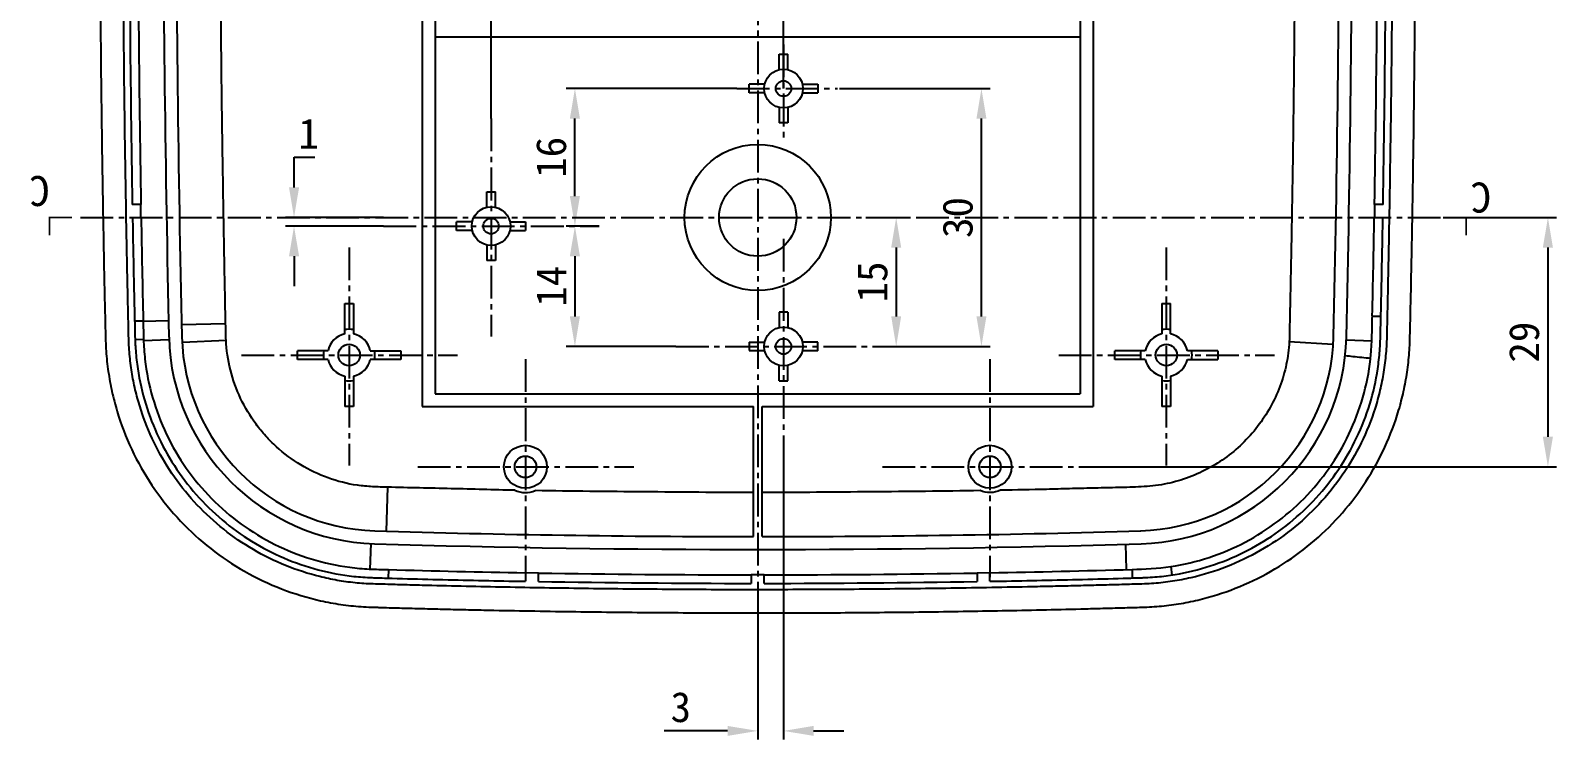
# Model space of a CAD drawing. Header units: millimetres. Extents: x 1791 to 2848, y -3889 to -2778.
# Drawn here: x 1911.9 to 2089.3, y -3091.3 to -3008.9 of the extents above; entities that cross this region are included whole.
import ezdxf

# ---------------------------------------------------------------- set-up
doc = ezdxf.new("R2010")
doc.units = ezdxf.units.MM
doc.linetypes.add('CENTER2', pattern=[28.575, 19.05, -3.175, 3.175, -3.175])
doc.styles.get("Standard").update_dxf_attribs({"font": 'txt.shx'})
doc.styles.add('宋体', font='')
doc.styles.get('宋体').set_extended_font_data('SimSun')
doc.dimstyles.new('1x', dxfattribs={"dimtxt": 3.5, "dimasz": 3.5, "dimexe": 1, "dimexo": 0, "dimgap": 1, "dimtad": 1, "dimtoh": 1, "dimdec": 1, "dimrnd": 0.05, "dimdsep": 46, "dimtxsty": '宋体', "dimcen": 0, "dimclrd": 5, "dimclre": 5, "dimadec": 1, "dimazin": 2, "dimtfac": 1, "dimtdec": 1, "dimtofl": 0, "dimtmove": 0, "dimatfit": 3, "dimfxl": 0, "dimtzin": 0, "dimarcsym": 0})

# ---------------------------------------------------------------- blocks, each defined once
blk = doc.blocks.new('*D46')
at = {"color": 5, "lineweight": -2, "transparency": 16777216}
for p, q in [((2009.05, -3030.62), (2013.57, -3030.62)), ((2012.57, -3034.12), (2012.57, -3042.12)), ((2012.05, -3045.62), (2013.57, -3045.62))]:
    blk.add_line(p, q, dxfattribs=at)
at = {"color": 5, "transparency": 16777216}
for points in [[(2011.99, -3034.12), (2013.15, -3034.12), (2012.57, -3030.62)], [(2011.99, -3042.12), (2013.15, -3042.12), (2012.57, -3045.62)]]:
    blk.add_solid(points, dxfattribs=at)
at = {"layer": 'Defpoints', "color": 0, "transparency": 16777216}
for p in [(2009.05, -3030.62), (2012.05, -3045.62), (2012.57, -3045.62)]:
    blk.add_point(p, dxfattribs=at)
at = {"color": 0, "transparency": 16777216, "insert": (2009.82, -3038.12), "char_height": 3.5, "attachment_point": 5, "rotation": 90, "style": '宋体'}
blk.add_mtext('15', dxfattribs=at)
blk = doc.blocks.new('*D47')
at = {"color": 5, "lineweight": -2, "transparency": 16777216}
for p, q in [((2005.99, -3015.62), (2023.48, -3015.62)), ((2022.48, -3042.12), (2022.48, -3019.12)), ((2012.05, -3045.62), (2023.48, -3045.62))]:
    blk.add_line(p, q, dxfattribs=at)
at = {"color": 5, "transparency": 16777216}
for points in [[(2021.9, -3019.12), (2023.06, -3019.12), (2022.48, -3015.62)], [(2021.9, -3042.12), (2023.06, -3042.12), (2022.48, -3045.62)]]:
    blk.add_solid(points, dxfattribs=at)
at = {"layer": 'Defpoints', "color": 0, "transparency": 16777216}
for p in [(2005.99, -3015.62), (2022.48, -3015.62), (2012.05, -3045.62)]:
    blk.add_point(p, dxfattribs=at)
at = {"color": 0, "transparency": 16777216, "insert": (2019.73, -3030.62), "char_height": 3.5, "attachment_point": 5, "rotation": 90, "style": '宋体'}
blk.add_mtext('30', dxfattribs=at)
blk = doc.blocks.new('*D48')
at = {"color": 5, "lineweight": -2, "transparency": 16777216}
for p, q in [((1965.47, -3019.1), (1965.47, -3001.19)), ((1999.47, -3015.62), (1999.47, -3001.19)), ((1995.97, -3002.19), (1968.97, -3002.19))]:
    blk.add_line(p, q, dxfattribs=at)
at = {"color": 5, "transparency": 16777216}
for points in [[(1968.97, -3001.61), (1968.97, -3002.77), (1965.47, -3002.19)], [(1995.97, -3001.61), (1995.97, -3002.77), (1999.47, -3002.19)]]:
    blk.add_solid(points, dxfattribs=at)
at = {"layer": 'Defpoints', "color": 0, "transparency": 16777216}
for p in [(1965.47, -3002.19), (1999.47, -3015.62), (1965.47, -3019.1)]:
    blk.add_point(p, dxfattribs=at)
at = {"color": 0, "transparency": 16777216, "insert": (1982.47, -2999.44), "char_height": 3.5, "attachment_point": 5, "style": '宋体'}
blk.add_mtext('34', dxfattribs=at)
blk = doc.blocks.new('*D86')
at = {"color": 5, "lineweight": -2, "transparency": 16777216}
for p, q in [((2076.18, -3030.62), (2089.34, -3030.62)), ((2088.34, -3034.12), (2088.34, -3056.12)), ((2036.05, -3059.62), (2089.34, -3059.62))]:
    blk.add_line(p, q, dxfattribs=at)
at = {"color": 5, "transparency": 16777216}
for points in [[(2087.75, -3034.12), (2088.92, -3034.12), (2088.34, -3030.62)], [(2087.75, -3056.12), (2088.92, -3056.12), (2088.34, -3059.62)]]:
    blk.add_solid(points, dxfattribs=at)
at = {"layer": 'Defpoints', "color": 0, "transparency": 16777216}
for p in [(2076.18, -3030.62), (2036.05, -3059.62), (2088.34, -3059.62)]:
    blk.add_point(p, dxfattribs=at)
at = {"color": 0, "transparency": 16777216, "insert": (2085.59, -3045.12), "char_height": 3.5, "attachment_point": 5, "rotation": 90, "style": '宋体'}
blk.add_mtext('29', dxfattribs=at)
blk = doc.blocks.new('*D90')
at = {"color": 5, "lineweight": -2, "transparency": 16777216}
for p, q in [((1999.47, -3058.47), (1999.47, -3091.34)), ((1996.47, -3076.62), (1996.47, -3091.34)), ((1992.97, -3090.34), (1985.58, -3090.34)), ((2002.97, -3090.34), (2006.47, -3090.34))]:
    blk.add_line(p, q, dxfattribs=at)
at = {"color": 5, "transparency": 16777216}
for points in [[(1992.97, -3089.76), (1992.97, -3090.92), (1996.47, -3090.34)], [(2002.97, -3089.76), (2002.97, -3090.92), (1999.47, -3090.34)]]:
    blk.add_solid(points, dxfattribs=at)
at = {"layer": 'Defpoints', "color": 0, "transparency": 16777216}
for p in [(1999.47, -3058.47), (1996.47, -3076.62), (1996.47, -3090.34)]:
    blk.add_point(p, dxfattribs=at)
at = {"color": 0, "transparency": 16777216, "insert": (1987.53, -3087.59), "char_height": 3.5, "attachment_point": 5, "style": '宋体'}
blk.add_mtext('3', dxfattribs=at)
blk = doc.blocks.new('*D91')
at = {"color": 5, "lineweight": -2, "transparency": 16777216}
for p, q in [((1942.56, -3027.12), (1942.56, -3023.62)), ((1942.56, -3023.62), (1944.98, -3023.62)), ((1952.96, -3030.62), (1941.56, -3030.62)), ((1952.96, -3031.62), (1941.56, -3031.62)), ((1942.56, -3035.12), (1942.56, -3038.62))]:
    blk.add_line(p, q, dxfattribs=at)
at = {"color": 5, "transparency": 16777216}
for points in [[(1941.98, -3027.12), (1943.15, -3027.12), (1942.56, -3030.62)], [(1941.98, -3035.12), (1943.15, -3035.12), (1942.56, -3031.62)]]:
    blk.add_solid(points, dxfattribs=at)
at = {"layer": 'Defpoints', "color": 0, "transparency": 16777216}
for p in [(1942.56, -3030.62), (1952.96, -3030.62), (1952.96, -3031.62)]:
    blk.add_point(p, dxfattribs=at)
at = {"color": 0, "transparency": 16777216, "insert": (1944.27, -3020.87), "char_height": 3.5, "attachment_point": 5, "style": '宋体'}
blk.add_mtext('1', dxfattribs=at)
blk = doc.blocks.new('*D92')
at = {"color": 5, "lineweight": -2, "transparency": 16777216}
for p, q in [((1978.05, -3031.62), (1974.22, -3031.62)), ((1975.22, -3035.12), (1975.22, -3042.12)), ((1986.96, -3045.62), (1974.22, -3045.62))]:
    blk.add_line(p, q, dxfattribs=at)
at = {"color": 5, "transparency": 16777216}
for points in [[(1974.63, -3035.12), (1975.8, -3035.12), (1975.22, -3031.62)], [(1974.63, -3042.12), (1975.8, -3042.12), (1975.22, -3045.62)]]:
    blk.add_solid(points, dxfattribs=at)
at = {"layer": 'Defpoints', "color": 0, "transparency": 16777216}
for p in [(1978.05, -3031.62), (1975.22, -3045.62), (1986.96, -3045.62)]:
    blk.add_point(p, dxfattribs=at)
at = {"color": 0, "transparency": 16777216, "insert": (1972.47, -3038.62), "char_height": 3.5, "attachment_point": 5, "rotation": 90, "style": '宋体'}
blk.add_mtext('14', dxfattribs=at)
blk = doc.blocks.new('*D93')
at = {"color": 5, "lineweight": -2, "transparency": 16777216}
for p, q in [((1994.04, -3015.62), (1974.22, -3015.62)), ((1975.22, -3028.12), (1975.22, -3019.12)), ((1978.05, -3031.62), (1974.22, -3031.62))]:
    blk.add_line(p, q, dxfattribs=at)
at = {"color": 5, "transparency": 16777216}
for points in [[(1974.63, -3019.12), (1975.8, -3019.12), (1975.22, -3015.62)], [(1974.63, -3028.12), (1975.8, -3028.12), (1975.22, -3031.62)]]:
    blk.add_solid(points, dxfattribs=at)
at = {"layer": 'Defpoints', "color": 0, "transparency": 16777216}
for p in [(1975.22, -3015.62), (1994.04, -3015.62), (1978.05, -3031.62)]:
    blk.add_point(p, dxfattribs=at)
at = {"color": 0, "transparency": 16777216, "insert": (1972.47, -3023.62), "char_height": 3.5, "attachment_point": 5, "rotation": 90, "style": '宋体'}
blk.add_mtext('16', dxfattribs=at)

msp = doc.modelspace()

# ---------------------------------------------------------------- linework, layer by layer
at = {"color": 1, "linetype": 'CENTER2', "ltscale": 0.2}
for p, q in [((1996.47, -2895.84), (1996.47, -3079.57)), ((1999.47, -3010.5), (1999.47, -3021.62)), ((1994.04, -3015.62), (2005.75, -3015.62)), ((1965.47, -3019.1), (1965.47, -3044.47)), ((1917.73, -3030.62), (2077.22, -3030.62)), ((1952.96, -3031.62), (1978.05, -3031.62)), ((1999.47, -3033.1), (1999.47, -3058.47)), ((1948.97, -3034.1), (1948.97, -3059.47)), ((2043.97, -3034.1), (2043.97, -3059.47)), ((1986.96, -3045.62), (2012.05, -3045.62)), ((1936.46, -3046.62), (1961.55, -3046.62)), ((1969.47, -3047.1), (1969.47, -3072.47)), ((2023.47, -3047.1), (2023.47, -3072.47)), ((2031.46, -3046.62), (2056.55, -3046.62)), ((1956.96, -3059.62), (1982.05, -3059.62)), ((2010.96, -3059.62), (2036.05, -3059.62))]:
    msp.add_line(p, q, dxfattribs=at)
at = {"color": 7, "linetype": 'Continuous'}
for p, q in [((1957.47, -2955.62), (1957.47, -3052.62)), ((2035.47, -2955.62), (2035.47, -3052.62)), ((1958.97, -2957.12), (1958.97, -3051.12)), ((2033.97, -2957.12), (2033.97, -3051.12)), ((1958.97, -3009.62), (2033.97, -3009.62)), ((1998.97, -3013.42), (1998.97, -3011.62)), ((1998.97, -3011.62), (1999.97, -3011.62)), ((1999.97, -3013.42), (1999.97, -3011.62)), ((1995.47, -3016.12), (1995.47, -3015.12)), ((1997.28, -3015.12), (1995.47, -3015.12)), ((2001.66, -3015.12), (2003.47, -3015.12)), ((2003.47, -3015.12), (2003.47, -3016.12)), ((1997.28, -3016.12), (1995.47, -3016.12)), ((2001.66, -3016.12), (2003.47, -3016.12)), ((1998.97, -3017.81), (1998.97, -3019.62)), ((1999.97, -3017.81), (1999.97, -3019.62)), ((1999.97, -3019.62), (1998.97, -3019.62)), ((1964.97, -3029.42), (1964.97, -3027.62)), ((1964.97, -3027.62), (1965.97, -3027.62)), ((1965.97, -3029.42), (1965.97, -3027.62)), ((1924.75, -3029.12), (1923.76, -3029.12)), ((1924.75, -3030.62), (1924.75, -3029.12)), ((2068.17, -3029.12), (2068.17, -3030.62)), ((2069.18, -3029.12), (2068.17, -3029.12)), ((1923.79, -3030.62), (1924.75, -3030.62)), ((1961.47, -3032.12), (1961.47, -3031.12)), ((1963.28, -3031.12), (1961.47, -3031.12)), ((1967.66, -3031.12), (1969.47, -3031.12)), ((1969.47, -3031.12), (1969.47, -3032.12)), ((2068.17, -3030.62), (2069.15, -3030.62)), ((1963.28, -3032.12), (1961.47, -3032.12)), ((1967.66, -3032.12), (1969.47, -3032.12)), ((1964.97, -3033.81), (1964.97, -3035.62)), ((1965.97, -3033.81), (1965.97, -3035.62)), ((1965.97, -3035.62), (1964.97, -3035.62)), ((1948.47, -3044.17), (1948.47, -3040.62)), ((1948.47, -3040.62), (1949.47, -3040.62)), ((1949.47, -3040.62), (1949.47, -3044.17)), ((2043.47, -3040.62), (2043.47, -3044.17)), ((2043.47, -3040.62), (2044.47, -3040.62)), ((2044.47, -3044.17), (2044.47, -3040.62)), ((1998.98, -3041.62), (1998.98, -3043.42)), ((1999.98, -3041.62), (1998.98, -3041.62)), ((1999.98, -3041.62), (1999.98, -3043.43)), ((2067.93, -3042.08), (2068.93, -3042.1)), ((1924.03, -3042.65), (1925.02, -3042.63)), ((1927.98, -3042.64), (1925.02, -3042.71)), ((1934.61, -3042.98), (1929.49, -3043.1)), ((1925.07, -3044.81), (1924.08, -3044.84)), ((1928.03, -3044.86), (1925.08, -3044.97)), ((1929.54, -3045.11), (1929.59, -3045.11)), ((1929.59, -3045.11), (1934.66, -3044.87)), ((1995.47, -3045.11), (1995.47, -3046.11)), ((1995.47, -3045.11), (1997.28, -3045.11)), ((2003.47, -3045.13), (2001.67, -3045.13)), ((2003.47, -3046.13), (2003.47, -3045.13)), ((2058.27, -3045.06), (2063.32, -3045.34)), ((2063.32, -3045.34), (2063.39, -3045.34)), ((2064.91, -3044.86), (2067.86, -3044.97)), ((1942.97, -3047.12), (1942.97, -3046.12)), ((1946.52, -3046.12), (1942.97, -3046.12)), ((1946.52, -3047.12), (1942.97, -3047.12)), ((1951.42, -3046.12), (1954.97, -3046.12)), ((1954.97, -3047.12), (1951.42, -3047.12)), ((1954.97, -3046.12), (1954.97, -3047.12)), ((1995.47, -3046.11), (1997.28, -3046.11)), ((1998.96, -3049.62), (1998.96, -3047.81)), ((1999.96, -3049.62), (1999.96, -3047.81)), ((2003.47, -3046.13), (2001.66, -3046.13)), ((2037.97, -3047.12), (2037.97, -3046.12)), ((2041.52, -3046.12), (2037.97, -3046.12)), ((2041.52, -3047.12), (2037.97, -3047.12)), ((2049.97, -3046.12), (2046.42, -3046.12)), ((2046.42, -3047.12), (2049.97, -3047.12)), ((2049.97, -3046.12), (2049.97, -3047.12)), ((1948.47, -3049.07), (1948.47, -3052.62)), ((1949.47, -3049.07), (1949.47, -3052.62)), ((1998.96, -3049.62), (1999.96, -3049.62)), ((2043.47, -3049.07), (2043.47, -3052.62)), ((2044.47, -3049.07), (2044.47, -3052.62)), ((1958.97, -3051.12), (2033.97, -3051.12)), ((1949.47, -3052.62), (1948.47, -3052.62)), ((1957.47, -3052.62), (1995.97, -3052.62)), ((1995.97, -3067.74), (1995.97, -3052.62)), ((1996.97, -3067.74), (1996.97, -3052.62)), ((1996.97, -3052.62), (2035.47, -3052.62)), ((2044.47, -3052.62), (2043.47, -3052.62)), ((1953.44, -3061.99), (1953.29, -3067.12)), ((1951.51, -3068.56), (1951.37, -3071.51)), ((2039.24, -3068.63), (2039.32, -3071.58)), ((1953.53, -3071.58), (1953.5, -3072.57)), ((1970.97, -3071.98), (1969.47, -3071.95)), ((1969.47, -3071.96), (1969.47, -3072.94)), ((1970.97, -3072.97), (1970.97, -3071.98)), ((1995.72, -3072.2), (1995.72, -3073.19)), ((1997.22, -3072.2), (1995.72, -3072.2)), ((1997.22, -3073.19), (1997.22, -3072.2)), ((2023.47, -3071.95), (2021.97, -3071.98)), ((2021.97, -3071.98), (2021.97, -3072.97)), ((2023.47, -3072.94), (2023.47, -3071.96)), ((2039.99, -3071.56), (2040.02, -3072.55)), ((2044.49, -3071.23), (2044.63, -3072.21))]:
    msp.add_line(p, q, dxfattribs=at)
at = {"color": 0, "const_width": 0.2}
for points in [[(1916.76, -3030.62), (1914.13, -3030.62), (1914.13, -3032.69)], [(2076.18, -3030.62), (2078.82, -3030.62), (2078.82, -3032.69)]]:
    msp.add_lwpolyline(points, dxfattribs=at)
at = {"color": 7, "linetype": 'Continuous'}
for centre, radius in [((1999.47, -3015.62), 2.25), ((1999.47, -3015.62), 0.9), ((1996.47, -3030.62), 8.5), ((1996.47, -3030.62), 4.5), ((1965.47, -3031.62), 2.25), ((1965.47, -3031.62), 0.9), ((1999.47, -3045.62), 2.25), ((1948.97, -3046.62), 1.25), ((1999.47, -3045.62), 0.9), ((2043.97, -3046.62), 1.25), ((1969.47, -3059.62), 2.5), ((1969.47, -3059.62), 1.25), ((2023.47, -3059.62), 2.5), ((2023.47, -3059.62), 1.25)]:
    msp.add_circle(centre, radius, dxfattribs=at)
for centre, radius, start, end in [((4419.97, -2986.62), 2492.62, 178.66858, 181.33142), ((4419.97, -2986.62), 2491.12, 178.66858, 181.33142), ((-427.03, -2986.62), 2491.12, 358.66858, 1.33142), ((-427.03, -2986.62), 2492.62, 358.66858, 1.33142), ((4419.97, -2986.62), 2496.57, 180.01726, 180.97546), ((4420.6, -2986.62), 2496.2, 180.01722, 180.97556), ((-429.1, -2986.6), 2497.65, 359.02457, 359.98048), ((-427.03, -2986.62), 2496.57, 359.02454, 359.98086), ((4420.6, -2986.62), 2496.2, 181.00998, 181.28557), ((-421.13, -2986.73), 2489.67, 358.7262, 358.98997), ((1948.97, -3046.62), 2.5, 101.537, 168.463), ((1948.97, -3046.62), 3, 80.4059, 99.5941), ((1948.97, -3046.62), 2.5, 11.537, 78.463), ((2043.97, -3046.62), 2.5, 101.537, 168.463), ((2043.97, -3046.62), 3, 80.4059, 99.5941), ((2043.97, -3046.62), 2.5, 11.537, 78.463), ((1952.64, -3043.96), 24.62, 181.3314, 268.2889), ((1952.64, -3043.96), 23.12, 181.3314, 268.2889), ((2040.3, -3043.96), 23.12, 271.7111, 358.6686), ((2040.3, -3043.96), 24.62, 271.7111, 358.6686), ((1948.97, -3046.62), 3, 170.4059, 189.5941), ((1948.97, -3046.62), 2.5, 191.537, 258.463), ((1948.97, -3046.62), 2.5, 281.537, 348.463), ((1948.97, -3046.62), 3, 350.4059, 9.5941), ((2043.97, -3046.62), 3, 170.4059, 189.5941), ((2043.97, -3046.62), 2.5, 191.537, 258.463), ((2043.97, -3046.62), 2.5, 281.537, 348.463), ((2043.97, -3046.62), 3, 350.4059, 9.5941), ((1948.97, -3046.62), 3, 260.4059, 279.5941), ((2043.97, -3046.62), 3, 260.4059, 279.5941), ((1996.47, -1576.62), 1491.12, 268.28892, 269.98079), ((1996.47, -1576.62), 1491.12, 270.01921, 271.71108), ((1996.47, -1576.62), 1492.62, 268.28892, 271.71108), ((1996.47, -1576.52), 1495.67, 268.35466, 268.96565), ((1996.47, -1576.52), 1495.67, 269.02312, 269.97127), ((1996.47, -1576.52), 1495.67, 270.02872, 270.97692), ((1996.47, -1576.52), 1495.67, 271.03439, 271.66743), ((1996.45, -1576.73), 1496.45, 269.02435, 269.97199), ((1996.49, -1576.73), 1496.45, 270.02796, 270.97565)]:
    msp.add_arc(centre, radius, start, end, dxfattribs=at)
for points, knots in [([(1991.72, -2896.63), (1988.55, -2896.64), (1983.79, -2896.67), (1977.45, -2896.74), (1972.7, -2896.8), (1967.94, -2896.89), (1963.19, -2896.98), (1959.23, -2897.08), (1956.06, -2897.16), (1954.08, -2897.22), (1952.49, -2897.26), (1951.31, -2897.29), (1950.12, -2897.37), (1948.54, -2897.52), (1946.58, -2897.82), (1943.49, -2898.54), (1939.74, -2899.86), (1935.53, -2902.09), (1931.69, -2904.92), (1928.32, -2908.29), (1925.48, -2912.13), (1923.24, -2916.33), (1921.91, -2920.08), (1921.19, -2923.17), (1920.83, -2925.52), (1920.67, -2927.5), (1920.63, -2929.08), (1920.6, -2930.67), (1920.55, -2932.65), (1920.49, -2935.82), (1920.41, -2939.78), (1920.32, -2944.54), (1920.25, -2949.29), (1920.18, -2954.05), (1920.12, -2958.8), (1920.06, -2965.14), (1920, -2973.07), (1919.97, -2982.58), (1919.97, -2992.09), (1920.01, -3001.6), (1920.08, -3011.11), (1920.18, -3019.04), (1920.27, -3025.38), (1920.35, -3030.13), (1920.42, -3034.09), (1920.48, -3037.26), (1920.53, -3039.64), (1920.58, -3041.62), (1920.61, -3043.21), (1920.64, -3044.39), (1920.67, -3045.58), (1920.75, -3046.77), (1920.88, -3047.95), (1921.11, -3049.52), (1921.5, -3051.46), (1922.36, -3054.52), (1923.85, -3058.2), (1926.27, -3062.31), (1929.28, -3066.01), (1932.8, -3069.22), (1936.76, -3071.88), (1941.07, -3073.93), (1944.87, -3075.08), (1947.99, -3075.65), (1949.96, -3075.87), (1951.35, -3075.94), (1952.14, -3075.96), (1953.33, -3076), (1955.11, -3076.05), (1957.49, -3076.11), (1959.87, -3076.17), (1962.24, -3076.23), (1967, -3076.33), (1974.13, -3076.46), (1983.64, -3076.57), (1993.15, -3076.62), (1999.49, -3076.62), (2002.66, -3076.61)], [0, 0, 0, 0, 0.031257, 0.046885, 0.062514, 0.078142, 0.09377, 0.109399, 0.117213, 0.125027, 0.128934, 0.132842, 0.136748, 0.140655, 0.148468, 0.15628, 0.171894, 0.187508, 0.203122, 0.218736, 0.23435, 0.249964, 0.265579, 0.273391, 0.281203, 0.289016, 0.292923, 0.29683, 0.304644, 0.312458, 0.328087, 0.343715, 0.359344, 0.374972, 0.3906, 0.406229, 0.437486, 0.468743, 0.499999, 0.531256, 0.562513, 0.59377, 0.609398, 0.625027, 0.640655, 0.648469, 0.656284, 0.664098, 0.668005, 0.671912, 0.675819, 0.679726, 0.683633, 0.68754, 0.695352, 0.703165, 0.718779, 0.734393, 0.750007, 0.765621, 0.781235, 0.796849, 0.812463, 0.820275, 0.828088, 0.831995, 0.833948, 0.835902, 0.843716, 0.85153, 0.859344, 0.867159, 0.874973, 0.90623, 0.937486, 0.968743, 1, 1, 1, 1]), ([(2002.66, -3076.61), (2005.7, -3076.59), (2010.27, -3076.56), (2016.35, -3076.49), (2020.91, -3076.42), (2025.47, -3076.34), (2030.03, -3076.25), (2033.83, -3076.15), (2036.87, -3076.07), (2038.77, -3076.02), (2040.29, -3075.98), (2041.43, -3075.95), (2042.57, -3075.89), (2044.09, -3075.76), (2045.97, -3075.49), (2048.94, -3074.84), (2052.56, -3073.64), (2056.65, -3071.6), (2060.41, -3068.99), (2063.77, -3065.88), (2066.64, -3062.33), (2068.99, -3058.4), (2070.45, -3054.88), (2071.32, -3051.96), (2071.81, -3049.73), (2072.14, -3047.48), (2072.28, -3045.58), (2072.31, -3044.06), (2072.34, -3042.92), (2072.36, -3041.78), (2072.4, -3040.26), (2072.44, -3038.36), (2072.48, -3036.08), (2072.53, -3033.8), (2072.58, -3030.76), (2072.65, -3026.95), (2072.74, -3020.87), (2072.83, -3013.27), (2072.91, -3004.15), (2072.96, -2995.02), (2072.98, -2985.9), (2072.96, -2976.77), (2072.9, -2967.65), (2072.82, -2958.53), (2072.72, -2950.92), (2072.62, -2944.84), (2072.54, -2940.28), (2072.47, -2936.48), (2072.41, -2933.44), (2072.36, -2931.54), (2072.33, -2930.02), (2072.3, -2928.88), (2072.28, -2927.74), (2072.17, -2926.22), (2071.95, -2924.33), (2071.37, -2921.34), (2070.25, -2917.7), (2068.31, -2913.56), (2065.79, -2909.74), (2062.76, -2906.32), (2059.27, -2903.36), (2055.39, -2900.93), (2051.91, -2899.38), (2049.01, -2898.45), (2046.79, -2897.91), (2044.54, -2897.53), (2042.27, -2897.31), (2039.99, -2897.25), (2036.95, -2897.16), (2033.15, -2897.07), (2028.59, -2896.96), (2024.03, -2896.87), (2017.95, -2896.77), (2010.34, -2896.67), (2004.26, -2896.64), (2001.22, -2896.63)], [0, 0, 0, 0, 0.031256, 0.046885, 0.062513, 0.078141, 0.093769, 0.109398, 0.117212, 0.125026, 0.128933, 0.13284, 0.136747, 0.140654, 0.148466, 0.156278, 0.171894, 0.187509, 0.203124, 0.218739, 0.234354, 0.249969, 0.265584, 0.273396, 0.281208, 0.289021, 0.296833, 0.30074, 0.304647, 0.308554, 0.312462, 0.320276, 0.32809, 0.335904, 0.343718, 0.359346, 0.374974, 0.406231, 0.437487, 0.468744, 0.5, 0.531257, 0.562513, 0.59377, 0.625026, 0.640654, 0.656282, 0.671911, 0.679725, 0.687539, 0.691446, 0.695353, 0.69926, 0.703167, 0.710979, 0.718792, 0.734407, 0.750022, 0.765637, 0.781252, 0.796867, 0.812482, 0.828097, 0.835909, 0.843722, 0.851534, 0.859347, 0.86716, 0.874974, 0.890603, 0.906231, 0.921859, 0.937487, 0.968744, 1, 1, 1, 1]), ([(1990.47, -3073.91), (1987.43, -3073.89), (1981.36, -3073.85), (1973.77, -3073.75), (1967.69, -3073.64), (1963.14, -3073.55), (1959.34, -3073.46), (1956.3, -3073.38), (1954.41, -3073.33), (1952.89, -3073.28), (1951.78, -3073.25), (1950.7, -3073.21), (1949.31, -3073.09), (1947.58, -3072.85), (1944.86, -3072.27), (1941.54, -3071.19), (1937.79, -3069.34), (1934.33, -3066.97), (1931.24, -3064.13), (1928.59, -3060.89), (1926.43, -3057.3), (1925.08, -3054.08), (1924.27, -3051.41), (1923.81, -3049.38), (1923.5, -3047.31), (1923.36, -3045.55), (1923.33, -3044.11), (1923.31, -3042.99), (1923.28, -3041.85), (1923.25, -3040.33), (1923.21, -3038.43), (1923.16, -3036.15), (1923.12, -3033.87), (1923.06, -3030.83), (1923, -3027.03), (1922.9, -3020.95), (1922.81, -3013.35), (1922.73, -3004.23), (1922.68, -2995.11), (1922.67, -2985.99), (1922.68, -2976.88), (1922.74, -2967.76), (1922.82, -2958.64), (1922.92, -2951.04), (1923.02, -2944.96), (1923.1, -2940.4), (1923.17, -2936.6), (1923.23, -2933.56), (1923.28, -2931.66), (1923.31, -2930.14), (1923.34, -2929.02), (1923.36, -2927.93), (1923.45, -2926.52), (1923.66, -2924.79), (1924.18, -2922.06), (1925.2, -2918.72), (1926.97, -2914.93), (1929.27, -2911.42), (1932.05, -2908.28), (1935.24, -2905.57), (1938.79, -2903.34), (1941.98, -2901.92), (1944.63, -2901.06), (1946.65, -2900.56), (1948.71, -2900.21), (1950.83, -2900), (1953.02, -2899.95), (1955.27, -2899.88), (1957.55, -2899.82), (1959.83, -2899.77), (1962.11, -2899.71), (1966.66, -2899.61), (1973.5, -2899.49), (1982.61, -2899.37), (1988.68, -2899.34), (1991.72, -2899.33)], [0, 0, 0, 0, 0.032129, 0.064252, 0.080314, 0.096378, 0.112445, 0.120479, 0.128513, 0.132532, 0.136485, 0.140255, 0.143959, 0.151315, 0.15866, 0.173369, 0.188094, 0.202818, 0.217543, 0.232268, 0.246992, 0.261713, 0.269066, 0.276411, 0.283769, 0.291172, 0.295024, 0.299037, 0.303058, 0.307078, 0.315117, 0.323156, 0.331194, 0.339232, 0.35531, 0.371389, 0.403543, 0.435695, 0.467847, 0.499997, 0.532148, 0.564299, 0.596452, 0.628606, 0.644684, 0.660762, 0.676839, 0.684878, 0.692918, 0.696938, 0.700947, 0.704777, 0.708484, 0.715857, 0.723205, 0.737902, 0.752626, 0.767351, 0.782075, 0.7968, 0.811524, 0.826249, 0.833609, 0.840956, 0.848304, 0.855693, 0.863444, 0.871479, 0.879513, 0.887548, 0.895582, 0.903616, 0.935747, 0.967875, 1, 1, 1, 1]), ([(2001.22, -2899.33), (2004.38, -2899.34), (2009.13, -2899.37), (2015.45, -2899.44), (2020.2, -2899.51), (2024.94, -2899.59), (2029.68, -2899.69), (2033.63, -2899.78), (2036.4, -2899.85), (2037.98, -2899.89), (2039.17, -2899.93), (2040.34, -2899.96), (2041.49, -2899.99), (2042.6, -2900.06), (2044.05, -2900.2), (2045.84, -2900.47), (2048.66, -2901.12), (2052.09, -2902.33), (2055.95, -2904.37), (2059.46, -2906.96), (2062.55, -2910.04), (2065.15, -2913.54), (2067.21, -2917.39), (2068.43, -2920.82), (2069.09, -2923.64), (2069.42, -2925.79), (2069.57, -2927.61), (2069.61, -2929.12), (2069.64, -2930.68), (2069.69, -2932.66), (2069.75, -2935.82), (2069.83, -2939.78), (2069.92, -2944.53), (2069.99, -2949.27), (2070.06, -2954.02), (2070.12, -2958.77), (2070.18, -2965.1), (2070.24, -2973.01), (2070.27, -2982.5), (2070.27, -2992), (2070.23, -3001.49), (2070.16, -3010.98), (2070.07, -3018.9), (2069.97, -3025.23), (2069.9, -3029.97), (2069.82, -3033.93), (2069.76, -3037.09), (2069.71, -3039.47), (2069.67, -3041.44), (2069.63, -3043.03), (2069.61, -3044.19), (2069.58, -3045.33), (2069.48, -3046.79), (2069.26, -3048.6), (2068.84, -3050.73), (2068.07, -3053.52), (2066.72, -3056.9), (2064.51, -3060.66), (2061.78, -3064.06), (2058.57, -3067.02), (2054.95, -3069.46), (2051.02, -3071.35), (2047.55, -3072.42), (2044.7, -3072.96), (2042.89, -3073.17), (2041.42, -3073.25), (2039.87, -3073.29), (2037.91, -3073.35), (2035.54, -3073.41), (2033.16, -3073.47), (2030.79, -3073.53), (2026.05, -3073.63), (2018.94, -3073.76), (2009.45, -3073.87), (1999.96, -3073.92), (1993.64, -3073.92), (1990.47, -3073.91)], [0, 0, 0, 0, 0.032093, 0.048141, 0.064189, 0.080237, 0.096285, 0.112333, 0.120356, 0.124368, 0.128379, 0.132397, 0.136283, 0.140022, 0.14371, 0.151053, 0.158391, 0.173089, 0.187796, 0.202503, 0.21721, 0.231918, 0.246625, 0.261318, 0.268655, 0.276003, 0.283394, 0.287235, 0.291243, 0.299275, 0.307306, 0.323365, 0.339425, 0.355485, 0.371545, 0.387604, 0.403663, 0.43578, 0.467895, 0.50001, 0.532125, 0.564242, 0.59636, 0.61242, 0.628481, 0.64454, 0.65257, 0.6606, 0.668631, 0.672647, 0.676653, 0.680479, 0.684181, 0.691543, 0.698882, 0.706223, 0.720924, 0.735632, 0.750339, 0.765046, 0.779753, 0.794461, 0.809148, 0.816485, 0.823849, 0.827593, 0.831494, 0.839523, 0.847548, 0.855573, 0.863598, 0.871621, 0.903711, 0.935799, 0.967896, 1, 1, 1, 1]), ([(1934.61, -3042.98), (1934.58, -3041.79), (1934.54, -3039.41), (1934.45, -3034.66), (1934.35, -3028.71), (1934.23, -3021.57), (1934.11, -3012.06), (1934.01, -3000.16), (1933.98, -2985.89), (1934.02, -2973.99), (1934.09, -2964.48), (1934.16, -2957.34), (1934.25, -2950.21), (1934.35, -2944.26), (1934.44, -2939.5), (1934.5, -2936.53), (1934.54, -2934.15), (1934.59, -2932.37), (1934.61, -2930.88), (1934.63, -2929.69), (1934.64, -2929.09), (1934.64, -2928.8)], [0, 0, 0, 0, 0.03125, 0.0625, 0.125, 0.1875, 0.25, 0.375, 0.5, 0.625, 0.6875, 0.75, 0.8125, 0.875, 0.90625, 0.9375, 0.953125, 0.96875, 0.984375, 0.992187, 1, 1, 1, 1]), ([(2058.31, -2929.49), (2058.33, -2930.09), (2058.34, -2931.3), (2058.38, -2932.8), (2058.41, -2934), (2058.42, -2934.91), (2058.43, -2935.81), (2058.47, -2937.62), (2058.5, -2939.42), (2058.54, -2941.23), (2058.55, -2942.43), (2058.6, -2944.54), (2058.64, -2947.55), (2058.72, -2952.36), (2058.82, -2960.79), (2058.93, -2972.83), (2058.96, -2984.87), (2058.94, -2994.5), (2058.91, -3001.72), (2058.85, -3008.94), (2058.79, -3014.96), (2058.73, -3019.78), (2058.68, -3023.39), (2058.62, -3027), (2058.56, -3030.61), (2058.51, -3033.62), (2058.46, -3036.03), (2058.42, -3037.84), (2058.39, -3039.64), (2058.35, -3041.15), (2058.33, -3042.35), (2058.31, -3043.25), (2058.29, -3044.15), (2058.29, -3044.76), (2058.27, -3045.06)], [0, 0, 0, 0, 0.015625, 0.03125, 0.039063, 0.046875, 0.054688, 0.0625, 0.09375, 0.101563, 0.109375, 0.125, 0.15625, 0.1875, 0.25, 0.375, 0.5, 0.5625, 0.625, 0.6875, 0.75, 0.78125, 0.8125, 0.84375, 0.875, 0.90625, 0.921875, 0.9375, 0.953125, 0.96875, 0.976563, 0.984375, 0.992187, 1, 1, 1, 1]), ([(1923.79, -3030.62), (1923.81, -3031.71), (1923.88, -3035.84), (1923.97, -3040.08), (1924.05, -3043.43), (1924.06, -3043.92), (1924.07, -3044.51), (1924.09, -3045.06), (1924.14, -3046.12), (1924.35, -3048.41), (1925.07, -3051.85), (1926.53, -3055.82), (1928.56, -3059.54), (1931.12, -3062.92), (1934.15, -3065.88), (1937.58, -3068.37), (1941.34, -3070.32), (1945.35, -3071.7), (1948.81, -3072.34), (1951.09, -3072.5), (1952.2, -3072.53), (1953, -3072.56), (1955.15, -3072.62), (1960.28, -3072.76), (1965.44, -3072.87), (1969.03, -3072.94), (1969.47, -3072.94)], [0, 0, 0, 0, 0.040671, 0.154829, 0.158512, 0.165877, 0.173242, 0.180607, 0.187972, 0.217432, 0.276353, 0.335273, 0.394193, 0.453114, 0.512034, 0.570955, 0.629875, 0.688796, 0.747716, 0.777176, 0.784541, 0.791906, 0.806636, 0.865557, 0.983398, 1, 1, 1, 1]), ([(2023.47, -3072.94), (2023.91, -3072.94), (2027.5, -3072.87), (2032.67, -3072.76), (2037.79, -3072.62), (2039.95, -3072.56), (2040.74, -3072.53), (2041.85, -3072.5), (2044.13, -3072.34), (2047.59, -3071.7), (2051.6, -3070.32), (2055.36, -3068.37), (2058.79, -3065.88), (2061.82, -3062.92), (2064.38, -3059.54), (2066.41, -3055.82), (2067.88, -3051.85), (2068.59, -3048.41), (2068.8, -3046.12), (2068.85, -3045.06), (2068.87, -3044.51), (2068.88, -3043.92), (2068.89, -3043.43), (2068.97, -3040.08), (2069.06, -3035.84), (2069.13, -3031.71), (2069.15, -3030.62)], [0, 0, 0, 0, 0.016603, 0.134444, 0.193364, 0.208094, 0.215459, 0.222824, 0.252284, 0.311205, 0.370125, 0.429046, 0.487966, 0.546886, 0.605807, 0.664727, 0.723648, 0.782568, 0.812028, 0.819393, 0.826758, 0.834123, 0.841488, 0.845171, 0.959329, 1, 1, 1, 1]), ([(2044.49, -3071.23), (2044.49, -3071.23), (2046.01, -3071), (2050.46, -3069.93), (2057.3, -3066.33), (2063.65, -3059.6), (2066.82, -3052.54), (2067.77, -3047.31), (2067.89, -3044.23), (2067.92, -3042.8), (2067.93, -3042.08)], [0, 0, 0, 0, 0.000062, 0.111177, 0.333407, 0.555637, 0.777867, 0.888982, 0.944539, 1, 1, 1, 1]), ([(1934.66, -3044.87), (1934.65, -3044.6), (1934.63, -3043.97), (1934.62, -3043.34), (1934.61, -3042.98)], [0, 0, 0, 0, 0.426288, 1, 1, 1, 1]), ([(1925.07, -3044.81), (1925.09, -3045.56), (1925.26, -3047.88), (1925.99, -3051.58), (1927.64, -3055.92), (1929.92, -3059.84), (1932.89, -3063.4), (1936.33, -3066.37), (1940.29, -3068.77), (1944.51, -3070.45), (1948.27, -3071.28), (1951.34, -3071.54), (1952.78, -3071.56), (1953.51, -3071.58), (1953.52, -3071.58), (1953.53, -3071.58)], [0, 0, 0, 0, 0.052604, 0.157811, 0.263018, 0.368225, 0.473432, 0.578639, 0.683847, 0.789054, 0.894261, 0.946865, 0.999468, 0.999665, 1, 1, 1, 1]), ([(1953.44, -3061.99), (1953.15, -3061.99), (1952.56, -3061.97), (1951.39, -3061.93), (1949.34, -3061.75), (1946.48, -3061.01), (1943.28, -3059.49), (1940.92, -3057.73), (1939.25, -3056.06), (1937.77, -3054.24), (1936.25, -3051.71), (1935.05, -3048.38), (1934.71, -3046.04), (1934.66, -3044.87)], [0, 0, 0, 0, 0.031281, 0.062561, 0.125105, 0.250034, 0.375, 0.499976, 0.562536, 0.625096, 0.750074, 0.875042, 1, 1, 1, 1]), ([(2058.27, -3045.06), (2058.23, -3045.95), (2057.99, -3047.72), (2057.24, -3050.3), (2056.11, -3052.74), (2054.64, -3054.98), (2052.85, -3056.98), (2050.78, -3058.69), (2048.49, -3060.08), (2046.01, -3061.12), (2043.41, -3061.77), (2041.18, -3061.96), (2039.4, -3062.02), (2037.62, -3062.05), (2035.4, -3062.1), (2032.73, -3062.17), (2029.16, -3062.27), (2026.49, -3062.32), (2024.71, -3062.35)], [0, 0, 0, 0, 0.062504, 0.12506, 0.187573, 0.2501, 0.312622, 0.375156, 0.43769, 0.500195, 0.562657, 0.625138, 0.656376, 0.687613, 0.750091, 0.812568, 0.875046, 1, 1, 1, 1]), ([(2064.78, -3046.68), (2065.07, -3046.71), (2066.05, -3046.81), (2067.03, -3046.91), (2067.72, -3046.98)], [0, 0, 0, 0, 0.303033, 1, 1, 1, 1]), ([(1968.23, -3062.35), (1967, -3062.33), (1964.53, -3062.26), (1960.83, -3062.16), (1957.14, -3062.08), (1954.67, -3062.03), (1953.44, -3061.99)], [0, 0, 0, 0, 0.249999, 0.5, 0.750001, 1, 1, 1, 1]), ([(1968.23, -3062.35), (1968.6, -3062.52), (1969.41, -3062.7), (1970.23, -3062.55), (1970.61, -3062.39)], [0, 0, 0, 0, 0.499998, 1, 1, 1, 1]), ([(1995.97, -3062.62), (1993.86, -3062.62), (1989.63, -3062.59), (1983.29, -3062.53), (1976.95, -3062.48), (1972.72, -3062.43), (1970.61, -3062.39)], [0, 0, 0, 0, 0.25, 0.5, 0.75, 1, 1, 1, 1]), ([(2022.33, -3062.39), (2020.22, -3062.43), (2015.99, -3062.48), (2009.65, -3062.53), (2003.31, -3062.59), (1999.08, -3062.62), (1996.97, -3062.62)], [0, 0, 0, 0, 0.25, 0.5, 0.75, 1, 1, 1, 1]), ([(2024.71, -3062.35), (2024.34, -3062.52), (2023.53, -3062.71), (2022.71, -3062.55), (2022.33, -3062.39)], [0, 0, 0, 0, 0.499998, 1, 1, 1, 1]), ([(2039.99, -3071.56), (2039.99, -3071.56), (2041.42, -3071.52), (2042.97, -3071.46), (2044.49, -3071.23)], [0, 0, 0, 0, 0.000826, 1, 1, 1, 1])]:
    msp.add_open_spline(points, degree=3, knots=knots, dxfattribs=at)
msp.add_open_spline([(1925.02, -3042.63), (1925.04, -3043.35), (1925.05, -3044.07), (1925.07, -3044.81)], degree=3, dxfattribs=at)

# ---------------------------------------------------------------- texts
at = {"color": 2, "linetype": 'Continuous', "char_height": 3.5, "width": 6.8622, "attachment_point": 3, "rotation": 180, "line_spacing_factor": 0.9}
for insert in [(1911.8, -3029.29), (2079.38, -3030.05)]:
    msp.add_mtext('{\\fSimSun|b0|i0|c134|p2;C}', dxfattribs=dict(at, insert=insert))

# ---------------------------------------------------------------- dimensions: what is measured, and where the dimension line sits
at = {"color": 0}
dim = msp.add_linear_dim(base=(1965.47, -3002.19), p1=(1999.47, -3015.62), p2=(1965.47, -3019.1), angle=180, dimstyle='1x', dxfattribs=at)
dim.commit()
dim.dimension.update_dxf_attribs({"geometry": '*D48', "text_midpoint": (1982.47, -3002.19), "dimtype": 160})
for base, p1, p2, angle, picture, middle in [((1975.22, -3015.62), (1978.05, -3031.62), (1994.04, -3015.62), 270, '*D93', (1972.47, -3023.62)), ((2022.48, -3015.62), (2012.05, -3045.62), (2005.99, -3015.62), 270, '*D47', (2019.73, -3030.62)), ((1942.56, -3030.62), (1952.96, -3031.62), (1952.96, -3030.62), 270, '*D91', (1944.27, -3020.87)), ((1975.22, -3045.62), (1978.05, -3031.62), (1986.96, -3045.62), 270, '*D92', (1972.47, -3038.62)), ((2012.57, -3045.62), (2009.05, -3030.62), (2012.05, -3045.62), 270, '*D46', (2009.82, -3038.12)), ((2088.34, -3059.62), (2076.18, -3030.62), (2036.05, -3059.62), 270, '*D86', (2085.59, -3045.12)), ((1996.47, -3090.34), (1999.47, -3058.47), (1996.47, -3076.62), 180, '*D90', (1987.53, -3087.59))]:
    dim = msp.add_linear_dim(base=base, p1=p1, p2=p2, angle=angle, dimstyle='1x', dxfattribs=at)
    dim.commit()
    dim.dimension.update_dxf_attribs({"geometry": picture, "text_midpoint": middle})

doc.saveas('drawing.dxf')
